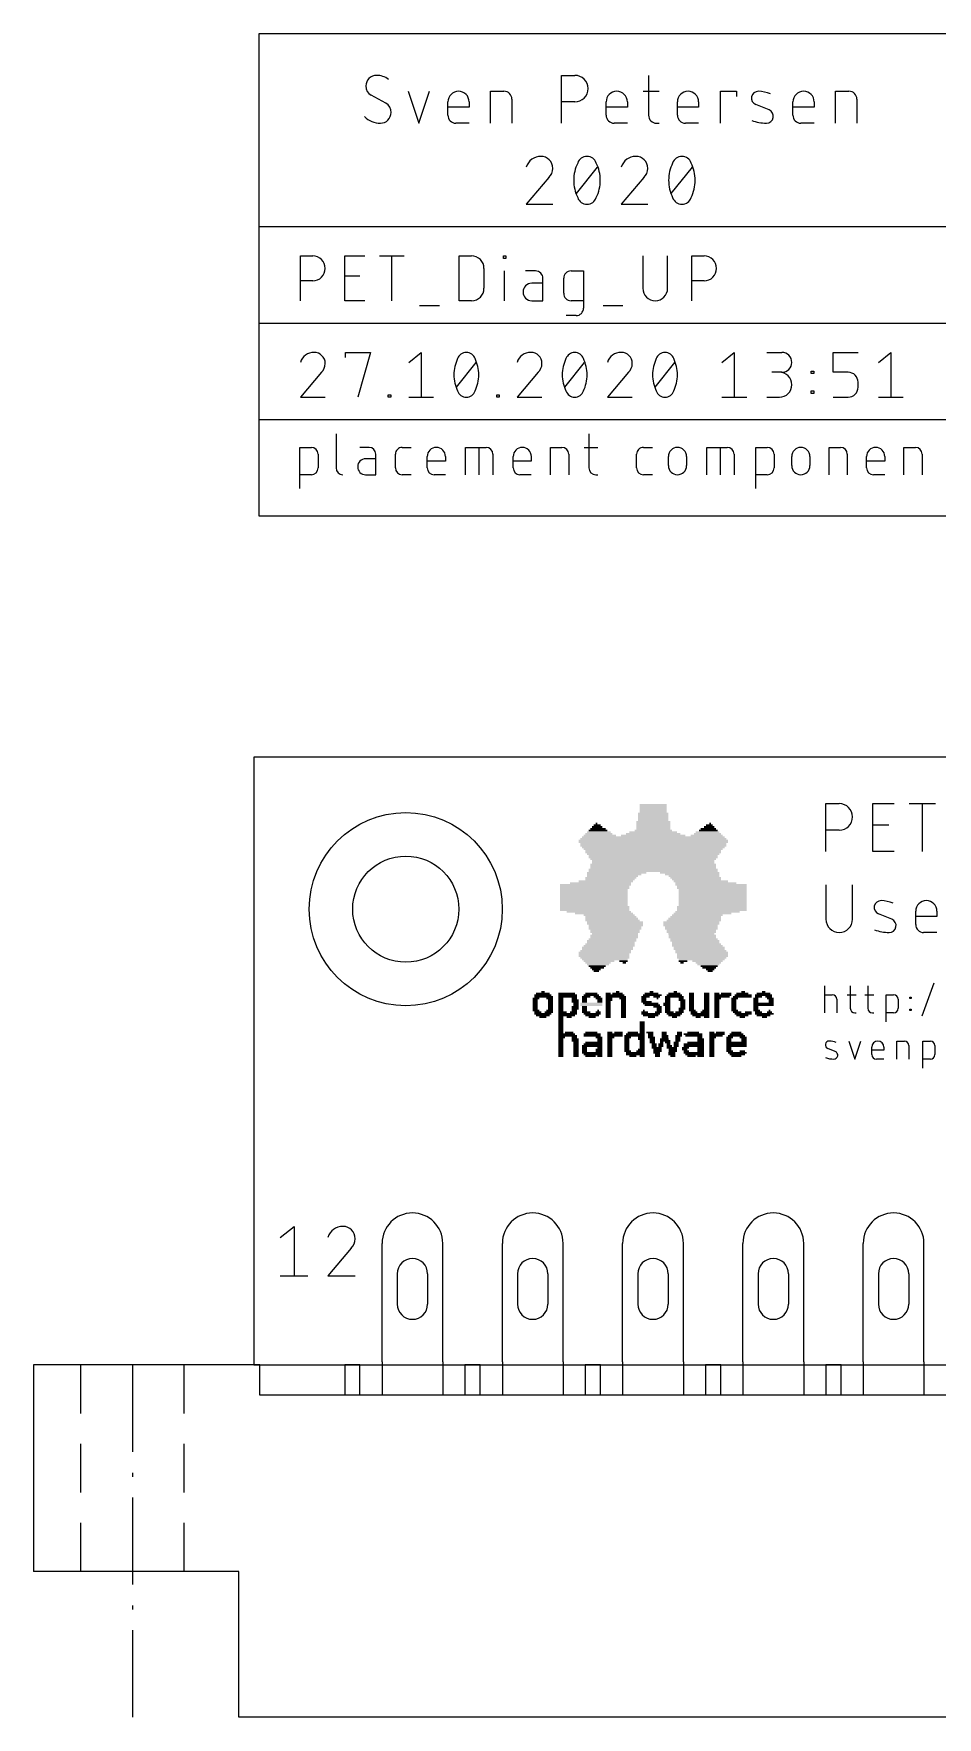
# Model space of a CAD drawing. Extents: x -7.2 to 61.2, y -11.6 to 43.8.
# Drawn here: x -7.2 to 22.5, y -11.6 to 43.8 of the extents above; entities that cross this region are included whole.
import ezdxf

# ---------------------------------------------------------------- set-up
doc = ezdxf.new("R2010")
doc.units = 0
for name, color, linetype in [('20', 30, 'CONTINUOUS'), ('21', 253, 'CONTINUOUS'), ('48', 213, 'CONTINUOUS'), ('51', 253, 'CONTINUOUS')]:
    doc.layers.add(name, color=color, linetype=linetype)

# ---------------------------------------------------------------- blocks, each defined once
blk = doc.blocks.new('RECT')
blk.add_solid([(-0.5, -0.5), (0.5, -0.5), (-0.5, 0.5), (0.5, 0.5)])

msp = doc.modelspace()

# ---------------------------------------------------------------- linework, layer by layer
at = {"layer": '20'}
for p, q in [((0, 20), (0, 0)), ((54, 20), (0, 20)), ((0, 0), (54, 0))]:
    msp.add_line(p, q, dxfattribs=at)
at = {"layer": '21'}
for p, q in [((2.7073, 30.6451), (2.7073, 29.5233)), ((11.0281, 30.6451), (11.0281, 29.5233)), ((1.5177, 28.8502), (1.5177, 30.1964)), ((1.5177, 30.1964), (1.8916, 30.1964)), ((2.116, 29.972), (2.116, 29.5233)), ((3.7908, 30.1964), (3.4916, 30.1964)), ((4.0152, 29.2989), (4.0152, 29.972)), ((4.6594, 29.5233), (4.6594, 29.972)), ((4.8837, 30.1964), (5.1829, 30.1964)), ((6.9718, 29.2989), (6.9718, 30.1964)), ((6.9718, 30.1964), (7.6449, 30.1964)), ((7.4205, 29.2989), (7.4205, 30.1964)), ((7.8692, 29.972), (7.8692, 29.2989)), ((9.7678, 29.2989), (9.7678, 30.1964)), ((9.7678, 30.1964), (10.1417, 30.1964)), ((10.3661, 29.972), (10.3661, 29.2989)), ((10.8785, 30.1964), (11.3273, 30.1964)), ((12.5987, 29.5233), (12.5987, 29.972)), ((12.8231, 30.1964), (13.1222, 30.1964)), ((14.9111, 29.2989), (14.9111, 30.1964)), ((14.9111, 30.1964), (15.5842, 30.1964)), ((15.3598, 29.2989), (15.3598, 30.1964)), ((15.8086, 29.972), (15.8086, 29.2989)), ((16.5294, 28.8502), (16.5294, 30.1964)), ((16.5294, 30.1964), (16.9033, 30.1964)), ((17.1277, 29.972), (17.1277, 29.5233)), ((18.9391, 29.2989), (18.9391, 30.1964)), ((18.9391, 30.1964), (19.313, 30.1964)), ((19.5374, 29.972), (19.5374, 29.2989)), ((21.403, 29.2989), (21.403, 30.1964)), ((21.403, 30.1964), (21.777, 30.1964)), ((22.0014, 29.972), (22.0014, 29.2989)), ((4.0152, 29.8224), (3.6786, 29.8224)), ((5.7069, 29.5233), (5.7069, 29.8972)), ((6.3052, 29.7476), (5.7069, 29.7476)), ((6.3052, 29.8972), (6.3052, 29.7476)), ((8.5358, 29.5233), (8.5358, 29.8972)), ((9.1341, 29.7476), (8.5358, 29.7476)), ((9.1341, 29.8972), (9.1341, 29.7476)), ((13.6462, 29.5981), (13.6462, 29.8972)), ((14.2445, 29.8972), (14.2445, 29.5981)), ((17.7071, 29.5981), (17.7071, 29.8972)), ((18.3054, 29.8972), (18.3054, 29.5981)), ((20.1711, 29.5233), (20.1711, 29.8972)), ((20.7694, 29.7476), (20.1711, 29.7476)), ((20.7694, 29.8972), (20.7694, 29.7476)), ((1.8916, 29.2989), (1.5177, 29.2989)), ((3.6786, 29.2989), (4.0152, 29.2989)), ((5.1829, 29.2989), (4.8837, 29.2989)), ((6.3052, 29.2989), (5.9312, 29.2989)), ((9.1341, 29.2989), (8.7602, 29.2989)), ((11.2525, 29.2989), (11.3273, 29.2989)), ((13.1222, 29.2989), (12.8231, 29.2989)), ((16.9033, 29.2989), (16.5294, 29.2989)), ((20.7694, 29.2989), (20.3954, 29.2989)), ((18.8341, 16.8973), (18.8341, 18.4721)), ((18.8341, 18.4721), (19.2715, 18.4721)), ((20.3754, 16.8973), (20.3754, 18.4721)), ((20.3754, 18.4721), (21.0753, 18.4721)), ((21.5702, 18.4721), (22.4451, 18.4721)), ((22.0077, 16.8973), (22.0077, 18.4721)), ((20.3754, 17.7722), (20.9004, 17.7722)), ((19.2715, 17.5973), (18.8341, 17.5973)), ((21.0753, 16.8973), (20.3754, 16.8973)), ((18.8341, 15.8052), (18.8341, 14.6678)), ((19.709, 14.6678), (19.709, 15.8052)), ((21.0013, 14.6678), (20.5638, 14.8428)), ((21.7873, 14.4928), (21.7873, 14.9303)), ((22.4872, 14.7553), (21.7873, 14.7553)), ((22.4872, 14.9303), (22.4872, 14.7553)), ((22.4872, 14.2304), (22.0498, 14.2304)), ((18.796, 11.5888), (18.796, 12.4778)), ((19.6357, 12.4778), (19.6357, 11.7369)), ((20.2148, 12.4778), (20.2148, 11.7369)), ((21.9964, 11.49), (22.3915, 12.5765)), ((18.796, 12.1814), (19.0429, 12.1814)), ((19.1911, 12.0333), (19.1911, 11.5888)), ((19.537, 12.1814), (19.8333, 12.1814)), ((20.1161, 12.1814), (20.4124, 12.1814)), ((20.8137, 11.2924), (20.8137, 12.1814)), ((20.8137, 12.1814), (21.0606, 12.1814)), ((21.2088, 12.0333), (21.2088, 11.7369)), ((21.5901, 12.0579), (21.5901, 12.1073)), ((21.5901, 12.1073), (21.6395, 12.1073)), ((21.6395, 12.0579), (21.5901, 12.0579)), ((21.5901, 11.6628), (21.5901, 11.7122)), ((21.5901, 11.7122), (21.6395, 11.7122)), ((21.6395, 11.6628), (21.5901, 11.6628)), ((21.6395, 12.1073), (21.6395, 12.0579)), ((21.6395, 11.7122), (21.6395, 11.6628)), ((19.7839, 11.5888), (19.8333, 11.5888)), ((20.363, 11.5888), (20.4124, 11.5888)), ((21.0606, 11.5888), (20.8137, 11.5888)), ((19.5827, 10.6574), (19.7802, 10.0648)), ((19.7802, 10.0648), (19.9778, 10.6574)), ((21.1676, 10.0648), (21.1676, 10.6574)), ((21.1676, 10.6574), (21.4146, 10.6574)), ((22.0271, 9.7684), (22.0271, 10.6574)), ((22.0271, 10.6574), (22.2741, 10.6574)), ((19.1417, 10.3117), (18.8948, 10.4105)), ((20.3447, 10.2129), (20.3447, 10.4599)), ((20.7398, 10.3611), (20.3447, 10.3611)), ((20.7398, 10.0648), (20.4929, 10.0648)), ((20.7398, 10.4599), (20.7398, 10.3611)), ((21.5628, 10.5092), (21.5628, 10.0648)), ((22.2741, 10.0648), (22.0271, 10.0648)), ((22.4222, 10.5092), (22.4222, 10.2129)), ((0.87, 4.1981), (1.3215, 4.5593)), ((1.3215, 4.5593), (1.3215, 2.9337)), ((3.2007, 3.8368), (2.4331, 2.9337)), ((0.87, 2.9337), (1.7731, 2.9337)), ((2.4331, 2.9337), (3.3362, 2.9337)), ((-7.25, 0), (-7.25, -6.8)), ((-5.7, 0), (-7.25, 0)), ((-4, 0), (-5.7, 0)), ((-5.7, -1.6), (-5.7, 0)), ((-2.3, 0), (-4, 0)), ((-4, 0), (-4, -2.8667)), ((0.2, 0), (-2.3, 0)), ((-2.3, -1.6), (-2.3, 0)), ((0.2, -1), (0.2, 0)), ((3.49, 0), (2.99, 0)), ((2.99, 0), (2.99, -1)), ((3.49, -1), (3.49, 0)), ((4.22, 0.1), (4.22, -1)), ((6.22, 0.1), (6.22, -1)), ((7.45, 0), (6.95, 0)), ((6.95, 0), (6.95, -1)), ((7.45, -1), (7.45, 0)), ((8.18, 0.1), (8.18, -1)), ((10.18, 0.1), (10.18, -1)), ((11.41, 0), (10.91, 0)), ((10.91, 0), (10.91, -1)), ((11.41, -1), (11.41, 0)), ((12.14, 0.1), (12.14, -1)), ((14.14, 0.1), (14.14, -1)), ((15.37, 0), (14.87, 0)), ((14.87, 0), (14.87, -1)), ((15.37, -1), (15.37, 0)), ((16.1, 0.1), (16.1, -1)), ((18.1, 0.1), (18.1, -1)), ((19.33, 0), (18.83, 0)), ((18.83, 0), (18.83, -1)), ((19.33, -1), (19.33, 0)), ((20.06, 0.1), (20.06, -1)), ((22.06, 0.1), (22.06, -1)), ((53.8, -1), (0.2, -1)), ((-5.7, -4.2), (-5.7, -2.6)), ((-2.3, -4.2), (-2.3, -2.6)), ((-4, -3.548), (-4, -3.6853)), ((-4, -4.3667), (-4, -7.2333)), ((-5.7, -6.8), (-5.7, -5.2)), ((-2.3, -6.8), (-2.3, -5.2)), ((-5.7, -6.8), (-7.25, -6.8)), ((-2.3, -6.8), (-5.7, -6.8)), ((-0.5, -6.8), (-2.3, -6.8)), ((-0.5, -11.6), (-0.5, -6.8)), ((-4, -7.9147), (-4, -8.052)), ((-4, -8.7333), (-4, -11.6)), ((54.5, -11.6), (-0.5, -11.6))]:
    msp.add_line(p, q, dxfattribs=at)
for radius in [3.1789, 1.7463]:
    msp.add_circle((5, 15), radius, dxfattribs=at)
for centre, radius, start, end in [((1.8916, 29.972), 0.2244, 0, 90), ((3.7908, 29.972), 0.2244, 0, 90), ((4.8837, 29.972), 0.2244, 89.9992, 180), ((6.006, 29.8972), 0.2992, 0, 180), ((7.6449, 29.972), 0.2244, 0, 90), ((8.835, 29.8972), 0.2992, 0, 180), ((10.1417, 29.972), 0.2244, 0, 90), ((12.8231, 29.972), 0.2244, 89.9992, 180), ((13.9454, 29.8972), 0.2992, 0, 180), ((15.5842, 29.972), 0.2244, 0, 90), ((16.9033, 29.972), 0.2244, 0, 90), ((18.0063, 29.8972), 0.2992, 0, 180), ((19.313, 29.972), 0.2244, 0, 90), ((20.4702, 29.8972), 0.2992, 0, 180), ((21.777, 29.972), 0.2244, 0, 90), ((1.8916, 29.5233), 0.2244, 270.0008, 0), ((2.9316, 29.5233), 0.2244, 180, 270), ((3.6786, 29.5607), 0.2618, 90, 270), ((4.8837, 29.5233), 0.2244, 180, 270), ((5.9312, 29.5233), 0.2244, 180, 270), ((8.7602, 29.5233), 0.2244, 180, 270), ((11.2525, 29.5233), 0.2244, 180, 270), ((12.8231, 29.5233), 0.2244, 180, 270), ((13.9454, 29.5981), 0.2992, 180, 0), ((16.9033, 29.5233), 0.2244, 270.0008, 0), ((18.0063, 29.5981), 0.2992, 180, 0), ((20.3954, 29.5233), 0.2244, 180, 270), ((19.2715, 18.0347), 0.4374, 270, 90), ((20.6481, 15.0534), 0.2268, 89.1807, 248.199), ((20.6371, 14.2867), 0.9936, 65.7612, 89.1807), ((22.1373, 14.9303), 0.35, 0, 180), ((19.2715, 14.6678), 0.4374, 180, 0), ((20.917, 14.4572), 0.2268, 269.1807, 68.199), ((22.0498, 14.4928), 0.2625, 180, 270), ((20.935, 15.7141), 1.4839, 250.2099, 269.1807), ((19.0429, 12.0333), 0.1482, 0, 90), ((19.7839, 11.7369), 0.1482, 180, 270), ((20.363, 11.7369), 0.1482, 180, 270), ((21.0606, 12.0333), 0.1482, 0, 90), ((21.0606, 11.7369), 0.1482, 270.0012, 0), ((18.9423, 10.5294), 0.1281, 89.1807, 248.1989), ((18.9361, 10.0966), 0.5609, 65.7609, 89.1806), ((20.5422, 10.4599), 0.1976, 0, 180), ((21.4146, 10.5092), 0.1482, 0, 90), ((22.2741, 10.5092), 0.1482, 0, 90), ((19.1043, 10.9024), 0.8377, 250.2101, 269.1806), ((19.0942, 10.1928), 0.1281, 269.1807, 68.1989), ((20.4929, 10.2129), 0.1482, 180, 270), ((22.2741, 10.2129), 0.1482, 270.0012, 0), ((2.9298, 4.0372), 0.5221, 90.0001, 162.0549), ((2.9298, 4.1529), 0.4064, 0, 90), ((2.8997, 4.1529), 0.4365, 313.6036, 359.9997)]:
    msp.add_arc(centre, radius, start, end, dxfattribs=at)
at = {"layer": '48'}
for p, q in [((23.0188, 43.815), (0.1588, 43.815)), ((0.1588, 43.815), (0.1588, 37.465)), ((10.1287, 40.8686), (10.1287, 42.4434)), ((10.1287, 42.4434), (10.5661, 42.4434)), ((12.9924, 42.4434), (12.9924, 41.1311)), ((4.3423, 41.5248), (3.8611, 41.7872)), ((5.0846, 41.9185), (5.4345, 40.8686)), ((5.4345, 40.8686), (5.7845, 41.9185)), ((6.3872, 41.1311), (6.3872, 41.5685)), ((7.0871, 41.5685), (7.0871, 41.3935)), ((7.794, 40.8686), (7.794, 41.9185)), ((7.794, 41.9185), (8.2314, 41.9185)), ((8.4939, 41.656), (8.4939, 40.8686)), ((10.5661, 41.5685), (10.1287, 41.5685)), ((11.5976, 41.1311), (11.5976, 41.5685)), ((12.2975, 41.5685), (12.2975, 41.3935)), ((12.8174, 41.9185), (13.3423, 41.9185)), ((13.9423, 41.1311), (13.9423, 41.5685)), ((14.6422, 41.5685), (14.6422, 41.3935)), ((15.3593, 40.8686), (15.3593, 41.9185)), ((15.3593, 41.9185), (15.8842, 41.9185)), ((15.8842, 41.9185), (15.8842, 41.7435)), ((17.7459, 41.1311), (17.7459, 41.5685)), ((18.4458, 41.5685), (18.4458, 41.3935)), ((19.1527, 40.8686), (19.1527, 41.9185)), ((19.1527, 41.9185), (19.5901, 41.9185)), ((19.8526, 41.656), (19.8526, 40.8686)), ((7.0871, 41.3935), (6.3872, 41.3935)), ((12.2975, 41.3935), (11.5976, 41.3935)), ((14.6422, 41.3935), (13.9423, 41.3935)), ((16.9599, 41.306), (16.5224, 41.481)), ((18.4458, 41.3935), (17.7459, 41.3935)), ((7.0871, 40.8686), (6.6497, 40.8686)), ((12.2975, 40.8686), (11.8601, 40.8686)), ((13.2548, 40.8686), (13.3423, 40.8686)), ((14.6422, 40.8686), (14.2048, 40.8686)), ((18.4458, 40.8686), (18.0083, 40.8686)), ((10.616, 38.5516), (11.3159, 39.4264)), ((13.7422, 38.5516), (14.4421, 39.4264)), ((9.709, 39.0765), (8.9654, 38.2016)), ((12.8353, 39.0765), (12.0916, 38.2016)), ((8.9654, 38.2016), (9.8403, 38.2016)), ((12.0916, 38.2016), (12.9665, 38.2016)), ((0.1588, 37.465), (0.1588, 34.29)), ((0.1588, 37.465), (23.0188, 37.465)), ((1.5304, 35.0266), (1.5304, 36.4998)), ((1.5304, 36.4998), (1.9396, 36.4998)), ((2.9945, 35.0266), (2.9945, 36.4998)), ((2.9945, 36.4998), (3.6492, 36.4998)), ((4.1306, 36.4998), (4.949, 36.4998)), ((4.5398, 35.0266), (4.5398, 36.4998)), ((6.7568, 35.0266), (6.7568, 36.4998)), ((6.7568, 36.4998), (7.1661, 36.4998)), ((7.5753, 36.0906), (7.5753, 35.4358)), ((8.2153, 36.418), (8.2153, 36.4998)), ((8.2153, 36.4998), (8.2971, 36.4998)), ((8.2971, 36.418), (8.2153, 36.418)), ((8.2971, 36.4998), (8.2971, 36.418)), ((12.8023, 36.4998), (12.8023, 35.4358)), ((13.6207, 35.4358), (13.6207, 36.4998)), ((14.414, 35.0266), (14.414, 36.4998)), ((14.414, 36.4998), (14.8233, 36.4998)), ((1.9396, 35.6814), (1.5304, 35.6814)), ((2.9945, 35.845), (3.4855, 35.845)), ((8.2562, 35.0266), (8.2562, 36.0087)), ((9.2705, 36.0087), (8.9431, 36.0087)), ((9.516, 35.5995), (9.1477, 35.5995)), ((9.516, 35.0266), (9.516, 35.7632)), ((10.1992, 35.2721), (10.1992, 35.7632)), ((10.4447, 36.0087), (10.854, 36.0087)), ((10.854, 36.0087), (10.854, 34.7811)), ((14.8233, 35.6814), (14.414, 35.6814)), ((3.6492, 35.0266), (2.9945, 35.0266)), ((7.1661, 35.0266), (6.7568, 35.0266)), ((9.1477, 35.0266), (9.516, 35.0266)), ((10.854, 35.0266), (10.4447, 35.0266)), ((5.4512, 34.8629), (6.106, 34.8629)), ((10.6084, 34.5355), (10.281, 34.5355)), ((11.4966, 34.8629), (12.1514, 34.8629)), ((0.1588, 34.29), (0.1588, 31.115)), ((0.1588, 34.29), (36.9888, 34.29)), ((3.0169, 33.1611), (3.0169, 33.3248)), ((3.0169, 33.3248), (3.8354, 33.3248)), ((3.8354, 33.3248), (3.4261, 31.8516)), ((5.0981, 32.9974), (5.5073, 33.3248)), ((5.5073, 33.3248), (5.5073, 31.8516)), ((15.405, 32.9974), (15.8143, 33.3248)), ((15.8143, 33.3248), (15.8143, 31.8516)), ((16.8916, 33.3248), (17.3827, 33.3248)), ((19.0719, 32.67), (19.0719, 33.3248)), ((19.0719, 33.3248), (19.8904, 33.3248)), ((20.5585, 32.9974), (20.9677, 33.3248)), ((20.9677, 33.3248), (20.9677, 31.8516)), ((6.6665, 32.179), (7.3213, 32.9974)), ((10.2343, 32.179), (10.8891, 32.9974)), ((13.2075, 32.179), (13.8622, 32.9974)), ((18.3501, 32.6291), (18.3501, 32.711)), ((18.3501, 32.711), (18.4319, 32.711)), ((18.4319, 32.711), (18.4319, 32.6291)), ((2.226, 32.67), (1.5304, 31.8516)), ((9.3616, 32.67), (8.6659, 31.8516)), ((12.3347, 32.67), (11.6391, 31.8516)), ((17.3827, 32.67), (17.0553, 32.67)), ((18.4319, 32.6291), (18.3501, 32.6291)), ((19.563, 32.67), (19.0719, 32.67)), ((19.8904, 32.179), (19.8904, 32.3427)), ((1.5304, 31.8516), (2.3488, 31.8516)), ((4.4258, 31.8516), (4.4258, 31.9334)), ((4.4258, 31.9334), (4.5077, 31.9334)), ((4.5077, 31.8516), (4.4258, 31.8516)), ((4.5077, 31.9334), (4.5077, 31.8516)), ((5.0981, 31.8516), (5.9166, 31.8516)), ((7.9936, 31.8516), (7.9936, 31.9334)), ((7.9936, 31.9334), (8.0754, 31.9334)), ((8.0754, 31.8516), (7.9936, 31.8516)), ((8.0754, 31.9334), (8.0754, 31.8516)), ((8.6659, 31.8516), (9.4843, 31.8516)), ((11.6391, 31.8516), (12.4575, 31.8516)), ((15.405, 31.8516), (16.2235, 31.8516)), ((16.8916, 31.8516), (17.3008, 31.8516)), ((18.3501, 31.9744), (18.3501, 32.0562)), ((18.3501, 32.0562), (18.4319, 32.0562)), ((18.4319, 31.9744), (18.3501, 31.9744)), ((18.4319, 32.0562), (18.4319, 31.9744)), ((19.0719, 31.8516), (19.563, 31.8516)), ((20.5585, 31.8516), (21.3769, 31.8516)), ((0.1588, 31.115), (0.1588, 27.94)), ((0.1588, 31.115), (36.9888, 31.115)), ((0.1588, 27.94), (54.7688, 27.94))]:
    msp.add_line(p, q, dxfattribs=at)
for centre, radius, start, end in [((4.0361, 42.0934), 0.35, 90, 180), ((4.0361, 41.7872), 0.6562, 53.1299, 89.9999), ((10.5661, 42.006), 0.4374, 270, 90), ((4.0416, 42.0934), 0.3554, 180, 239.4897), ((6.7371, 41.5685), 0.35, 0, 180), ((8.2314, 41.656), 0.2625, 0, 90), ((11.9476, 41.5685), 0.35, 0, 180), ((14.2922, 41.5685), 0.35, 0, 180), ((16.6067, 41.6916), 0.2268, 89.1807, 248.199), ((16.5957, 40.925), 0.9936, 65.7612, 89.1807), ((18.0958, 41.5685), 0.35, 0, 180), ((19.5901, 41.656), 0.2625, 0, 90), ((4.1673, 41.6079), 0.7393, 224.7606, 269.9996), ((4.1673, 41.2186), 0.35, 269.9995, 0), ((4.1619, 41.2186), 0.3554, 0.0002, 59.4895), ((6.6497, 41.1311), 0.2625, 180, 270), ((11.8601, 41.1311), 0.2625, 180, 270), ((13.2548, 41.1311), 0.2625, 180, 270), ((14.2048, 41.1311), 0.2625, 180, 270), ((16.8756, 41.0954), 0.2268, 269.1807, 68.199), ((18.0083, 41.1311), 0.2625, 180, 270), ((16.8936, 42.3523), 1.4839, 250.2099, 269.1807), ((9.4466, 39.2706), 0.5058, 90, 162.055), ((9.4466, 39.3827), 0.3937, 0, 90), ((9.4174, 39.3827), 0.4229, 313.6028, 359.9999), ((11.8263, 38.989), 1.2978, 154.0111, 180), ((10.9659, 39.4527), 0.3237, 90, 161.0758), ((10.9659, 39.4527), 0.3237, 18.9235, 90.0002), ((10.1057, 38.989), 1.2977, 0, 25.9895), ((12.5728, 39.2706), 0.5058, 90, 162.055), ((12.5728, 39.3827), 0.3937, 0, 90), ((12.5436, 39.3827), 0.4229, 313.6028, 359.9999), ((14.9525, 38.989), 1.2978, 154.0111, 180), ((14.0922, 39.4527), 0.3237, 90, 161.0758), ((14.0922, 39.4527), 0.3237, 18.9235, 90.0002), ((13.2319, 38.989), 1.2977, 0, 25.9895), ((11.8263, 38.989), 1.2978, 180.0001, 205.9888), ((10.1056, 38.989), 1.2978, 334.0107, 359.9999), ((14.9525, 38.989), 1.2978, 180.0001, 205.9888), ((13.2319, 38.989), 1.2978, 334.0107, 359.9999), ((10.9659, 38.5253), 0.3237, 198.9248, 270.0001), ((10.9659, 38.5253), 0.3237, 270, 341.0761), ((14.0922, 38.5253), 0.3237, 198.9248, 270.0001), ((14.0922, 38.5253), 0.3237, 270, 341.0761), ((1.9396, 36.0906), 0.4092, 270, 90), ((7.1661, 36.0906), 0.4092, 359.9996, 90), ((14.8233, 36.0906), 0.4092, 270, 90), ((9.1477, 35.3131), 0.2865, 90, 270), ((9.2705, 35.7632), 0.2455, 0, 90), ((10.4447, 35.7632), 0.2455, 90, 180), ((7.1661, 35.4358), 0.4092, 270.0004, 360), ((10.4447, 35.2721), 0.2455, 180, 270), ((13.2115, 35.4358), 0.4092, 180, 0), ((10.6084, 34.7811), 0.2455, 270.0015, 0), ((1.9805, 32.8516), 0.4732, 90, 162.0549), ((1.9805, 32.9565), 0.3683, 0, 90), ((6.9939, 33.022), 0.3028, 90, 161.0756), ((6.9939, 33.022), 0.3028, 18.9237, 90.0001), ((9.116, 32.8516), 0.4732, 90, 162.0549), ((9.116, 32.9565), 0.3683, 0, 90), ((10.5617, 33.022), 0.3028, 90, 161.0756), ((10.5617, 33.022), 0.3028, 18.9237, 90.0001), ((12.0892, 32.8516), 0.4732, 90, 162.0549), ((12.0892, 32.9565), 0.3683, 0, 90), ((13.5348, 33.022), 0.3028, 90, 161.0756), ((13.5348, 33.022), 0.3028, 18.9237, 90.0001), ((17.3827, 32.9974), 0.3274, 270, 90), ((1.9532, 32.9565), 0.3956, 313.6022, 0), ((7.7987, 32.5882), 1.214, 154.0109, 180), ((6.1891, 32.5882), 1.214, 360, 25.9897), ((9.0888, 32.9565), 0.3956, 313.6022, 0), ((11.3665, 32.5882), 1.214, 154.0109, 180), ((9.7569, 32.5882), 1.214, 360, 25.9897), ((12.0619, 32.9565), 0.3956, 313.6022, 0), ((14.3397, 32.5882), 1.214, 154.0109, 180), ((12.7301, 32.5882), 1.214, 360, 25.9897), ((7.7987, 32.5882), 1.214, 180, 205.9889), ((6.1891, 32.5882), 1.214, 334.0105, 359.9999), ((11.3665, 32.5882), 1.214, 180, 205.9889), ((9.7569, 32.5882), 1.214, 334.0105, 359.9999), ((14.3397, 32.5882), 1.214, 180, 205.9889), ((12.73, 32.5882), 1.214, 334.0105, 359.9999), ((17.3008, 32.2608), 0.4092, 270, 90), ((19.563, 32.3427), 0.3274, 0, 90), ((19.563, 32.179), 0.3274, 270, 359.9995), ((6.9939, 32.1544), 0.3028, 198.9251, 270.0001), ((6.9939, 32.1544), 0.3028, 270, 341.0759), ((10.5617, 32.1544), 0.3028, 198.9251, 270.0001), ((10.5617, 32.1544), 0.3028, 270, 341.0759), ((13.5348, 32.1544), 0.3028, 198.9251, 270.0001), ((13.5348, 32.1544), 0.3028, 270, 341.0759)]:
    msp.add_arc(centre, radius, start, end, dxfattribs=at)
at = {"layer": '51'}
for p, q in [((4.22, 0.1), (4.22, 4)), ((6.22, 0.1), (6.22, 4)), ((8.18, 0.1), (8.18, 4)), ((10.18, 0.1), (10.18, 4)), ((12.14, 0.1), (12.14, 4)), ((14.14, 0.1), (14.14, 4)), ((16.1, 0.1), (16.1, 4)), ((18.1, 0.1), (18.1, 4)), ((20.06, 0.1), (20.06, 4)), ((22.06, 0.1), (22.06, 4)), ((4.72, 3), (4.72, 2)), ((5.72, 3), (5.72, 2)), ((8.68, 3), (8.68, 2)), ((9.68, 3), (9.68, 2)), ((12.64, 3), (12.64, 2)), ((13.64, 3), (13.64, 2)), ((16.6, 3), (16.6, 2)), ((17.6, 3), (17.6, 2)), ((20.56, 3), (20.56, 2)), ((21.56, 3), (21.56, 2))]:
    msp.add_line(p, q, dxfattribs=at)
for centre, radius, start, end in [((5.22, 4), 1, 0, 180), ((9.18, 4), 1, 0, 180), ((13.14, 4), 1, 0, 180), ((17.1, 4), 1, 0, 180), ((21.06, 4), 1, 0, 180), ((5.22, 3), 0.5, 0, 180), ((9.18, 3), 0.5, 0, 180), ((13.14, 3), 0.5, 0, 180), ((17.1, 3), 0.5, 0, 180), ((21.06, 3), 0.5, 0, 180), ((5.22, 2), 0.5, 180, 0), ((9.18, 2), 0.5, 180, 0), ((13.14, 2), 0.5, 180, 0), ((17.1, 2), 0.5, 180, 0), ((21.06, 2), 0.5, 180, 0)]:
    msp.add_arc(centre, radius, start, end, dxfattribs=at)

# ---------------------------------------------------------------- block references
at = {"layer": '21', "yscale": 0.0559}
for p, xscale in [((13.147, 18.4302), 0.8941), ((13.147, 18.3744), 0.8941), ((13.147, 18.3185), 0.8941), ((13.147, 18.2626), 0.8941), ((11.303, 17.7597), 0.2235), ((11.2751, 17.8156), 0.0559), ((13.147, 17.8714), 1.1176), ((13.147, 17.8156), 1.1176), ((13.147, 17.7597), 1.1176), ((13.147, 18.1508), 1.0058), ((13.147, 18.095), 1.0058), ((13.147, 18.0391), 1.0058), ((13.147, 17.9832), 1.0058), ((13.147, 17.9273), 1.0058), ((13.147, 18.2067), 0.8941), ((14.9911, 17.7597), 0.2235), ((15.019, 17.8156), 0.0559), ((13.147, 17.2568), 4.9174), ((13.147, 17.2009), 4.9174), ((13.147, 17.3126), 4.8057), ((13.147, 17.3685), 4.6939), ((11.3868, 17.4244), 1.0617), ((11.3589, 17.4803), 0.8941), ((11.3589, 17.5362), 0.7823), ((11.3309, 17.592), 0.6147), ((11.3309, 17.6479), 0.5029), ((11.303, 17.7038), 0.3353), ((13.147, 17.4244), 2.1234), ((13.147, 17.4803), 1.7882), ((13.147, 17.5362), 1.5646), ((13.147, 17.592), 1.2294), ((13.147, 17.7038), 1.1176), ((13.147, 17.6479), 1.1176), ((14.9073, 17.4244), 1.0617), ((14.9352, 17.4803), 0.8941), ((14.9352, 17.5362), 0.7823), ((14.9631, 17.592), 0.6147), ((14.9631, 17.6479), 0.5029), ((14.9911, 17.7038), 0.3353), ((13.147, 17.145), 4.8057), ((13.147, 17.0891), 4.8057), ((13.147, 17.0332), 4.6939), ((13.147, 16.9774), 4.5822), ((13.147, 16.9215), 4.4704), ((13.147, 16.8656), 4.4704), ((13.147, 16.8097), 4.3586), ((13.147, 16.7538), 4.2469), ((13.147, 16.698), 4.2469), ((13.147, 16.6421), 4.1351), ((11.9456, 16.195), 1.9558), ((11.8618, 16.1392), 1.7882), ((11.8059, 16.0833), 1.6764), ((13.147, 16.3068), 4.2469), ((13.147, 16.2509), 4.2469), ((13.147, 16.4744), 4.1351), ((13.147, 16.4186), 4.1351), ((13.147, 16.3627), 4.1351), ((13.147, 16.5862), 4.0234), ((13.147, 16.5303), 4.0234), ((14.3485, 16.195), 1.9558), ((14.4323, 16.1392), 1.7882), ((14.4882, 16.0833), 1.6764), ((11.2471, 15.8039), 2.347), ((11.1912, 15.6362), 2.2352), ((11.1912, 15.5804), 2.2352), ((11.1912, 15.5245), 2.2352), ((11.2192, 15.748), 2.2911), ((11.2192, 15.6921), 2.2911), ((11.4148, 15.8598), 2.0117), ((11.5824, 15.9156), 1.7882), ((11.75, 16.0274), 1.6764), ((11.7221, 15.9715), 1.6205), ((14.544, 16.0274), 1.6764), ((14.572, 15.9715), 1.6205), ((14.7117, 15.9156), 1.7882), ((14.8793, 15.8598), 2.0117), ((15.047, 15.8039), 2.347), ((15.0749, 15.748), 2.2911), ((15.0749, 15.6921), 2.2911), ((15.1028, 15.6362), 2.2352), ((15.1028, 15.5804), 2.2352), ((15.1028, 15.5245), 2.2352), ((11.1912, 15.4686), 2.2352), ((11.1912, 15.4127), 2.2352), ((11.1912, 15.3568), 2.2352), ((11.1912, 15.301), 2.2352), ((11.1912, 15.2451), 2.2352), ((11.1912, 15.1892), 2.2352), ((11.1912, 15.1333), 2.2352), ((11.2192, 15.0774), 2.2911), ((11.2192, 15.0216), 2.2911), ((11.2192, 14.9657), 2.2911), ((15.0749, 15.0774), 2.2911), ((15.0749, 15.0216), 2.2911), ((15.0749, 14.9657), 2.2911), ((15.1028, 15.4686), 2.2352), ((15.1028, 15.4127), 2.2352), ((15.1028, 15.3568), 2.2352), ((15.1028, 15.301), 2.2352), ((15.1028, 15.2451), 2.2352), ((15.1028, 15.1892), 2.2352), ((15.1028, 15.1333), 2.2352), ((11.3589, 14.9098), 2.1234), ((11.5265, 14.8539), 1.8999), ((11.6942, 14.798), 1.6764), ((11.75, 14.7422), 1.6764), ((11.8059, 14.6304), 1.7882), ((11.778, 14.6863), 1.7323), ((11.8897, 14.5745), 1.844), ((11.8897, 14.5186), 1.844), ((11.9177, 14.4628), 1.7882), ((11.8897, 14.4069), 1.7323), ((14.4043, 14.5745), 1.844), ((14.4043, 14.5186), 1.844), ((14.3764, 14.4628), 1.7882), ((14.4043, 14.4069), 1.7323), ((14.4882, 14.6304), 1.7882), ((14.5161, 14.6863), 1.7323), ((14.544, 14.7422), 1.6764), ((14.5999, 14.798), 1.6764), ((14.7676, 14.8539), 1.8999), ((14.9352, 14.9098), 2.1234), ((11.7221, 13.8481), 1.6205), ((11.75, 13.904), 1.5646), ((11.778, 13.9598), 1.6205), ((11.8897, 14.351), 1.7323), ((11.8059, 14.0157), 1.5646), ((11.8897, 14.2951), 1.6205), ((11.8897, 14.2392), 1.6205), ((11.8618, 14.1275), 1.5646), ((11.8618, 14.0716), 1.5646), ((11.8897, 14.1834), 1.5088), ((14.4043, 14.351), 1.7323), ((14.4043, 14.2951), 1.6205), ((14.4043, 14.2392), 1.6205), ((14.4043, 14.1834), 1.5088), ((14.4323, 14.1275), 1.5646), ((14.4323, 14.0716), 1.5646), ((14.5161, 13.9598), 1.6205), ((14.4882, 14.0157), 1.5646), ((14.544, 13.904), 1.5646), ((14.572, 13.8481), 1.6205), ((11.5265, 13.5128), 1.6764), ((11.5265, 13.4569), 1.6764), ((11.5545, 13.5687), 1.7323), ((11.5824, 13.6246), 1.6764), ((11.5545, 13.401), 1.6205), ((11.6383, 13.7363), 1.6764), ((11.6383, 13.6804), 1.6764), ((11.5545, 13.3452), 1.5088), ((11.6942, 13.7922), 1.6764), ((11.3589, 13.2893), 1.0058), ((12.1691, 13.2893), 0.2794), ((14.5999, 13.7922), 1.6764), ((14.6558, 13.7363), 1.6764), ((14.6558, 13.6804), 1.6764), ((14.7117, 13.6246), 1.6764), ((14.7396, 13.5687), 1.7323), ((14.7396, 13.401), 1.6205), ((14.7676, 13.5128), 1.6764), ((14.7676, 13.4569), 1.6764), ((14.7396, 13.3452), 1.5088), ((14.1249, 13.2893), 0.2794), ((14.9352, 13.2893), 1.0058), ((11.3309, 13.2334), 0.8382), ((11.3309, 13.1775), 0.7264), ((11.303, 13.1216), 0.5588), ((11.303, 13.0658), 0.447), ((11.2751, 13.0099), 0.2794), ((11.2751, 12.954), 0.1676), ((12.1971, 13.2334), 0.1118), ((14.097, 13.2334), 0.1118), ((14.9631, 13.2334), 0.8382), ((14.9631, 13.1775), 0.7264), ((14.9911, 13.1216), 0.5588), ((14.9911, 13.0658), 0.447), ((15.019, 13.0099), 0.2794), ((15.019, 12.954), 0.1676), ((9.5148, 12.1717), 0.5588), ((9.5148, 12.2276), 0.447), ((9.5148, 12.2834), 0.1118), ((10.2972, 12.2276), 0.5588), ((10.3251, 12.1717), 0.6147), ((11.1074, 12.1717), 0.5029), ((11.1074, 12.2276), 0.3912), ((11.8897, 12.1717), 0.6147), ((11.6662, 12.2276), 0.1676), ((11.9736, 12.2276), 0.3353), ((11.9736, 12.2834), 0.1118), ((13.1191, 12.1717), 0.6147), ((13.0912, 12.2276), 0.447), ((13.0912, 12.2834), 0.1118), ((13.8455, 12.1717), 0.5029), ((13.8455, 12.2276), 0.3912), ((13.8735, 12.2834), 0.1118), ((14.4043, 12.2276), 0.1676), ((14.4043, 12.1717), 0.1676), ((14.9073, 12.2276), 0.1676), ((14.9073, 12.1717), 0.1676), ((15.2425, 12.2276), 0.1676), ((15.4381, 12.1717), 0.5588), ((15.5499, 12.2276), 0.3353), ((16.1087, 12.1717), 0.5588), ((16.0807, 12.2276), 0.3912), ((16.1087, 12.2834), 0.1118), ((16.7792, 12.1717), 0.5588), ((16.7792, 12.2276), 0.447), ((16.7792, 12.2834), 0.1118), ((9.2913, 12.0599), 0.2235), ((9.2913, 11.6688), 0.2235), ((9.2634, 12.004), 0.1676), ((9.2634, 11.9482), 0.1676), ((9.2634, 11.8923), 0.1676), ((9.2634, 11.8364), 0.1676), ((9.2634, 11.7805), 0.1676), ((9.2634, 11.7246), 0.1676), ((9.5428, 12.1158), 0.6147), ((9.3472, 11.6129), 0.2235), ((9.7104, 11.6129), 0.2794), ((9.7384, 12.0599), 0.2235), ((9.7384, 11.6688), 0.2235), ((9.7663, 12.004), 0.1676), ((9.7663, 11.9482), 0.1676), ((9.7663, 11.8923), 0.1676), ((9.7663, 11.8364), 0.1676), ((9.7663, 11.7805), 0.1676), ((9.7663, 11.7246), 0.1676), ((10.3251, 12.1158), 0.6147), ((10.1016, 12.0599), 0.1676), ((10.1016, 12.004), 0.1676), ((10.1016, 11.9482), 0.1676), ((10.1016, 11.8923), 0.1676), ((10.1016, 11.8364), 0.1676), ((10.1016, 11.7805), 0.1676), ((10.1016, 11.7246), 0.1676), ((10.1016, 11.6688), 0.1676), ((10.1575, 11.6129), 0.2794), ((10.5207, 11.6129), 0.2235), ((10.5486, 12.0599), 0.1676), ((10.5766, 12.004), 0.2235), ((10.5766, 11.9482), 0.2235), ((10.5766, 11.7805), 0.2235), ((10.5766, 11.7246), 0.2235), ((10.5486, 11.6688), 0.1676), ((10.6045, 11.8923), 0.1676), ((10.6045, 11.8364), 0.1676), ((11.1074, 11.8923), 0.7264), ((11.1074, 11.8364), 0.7264), ((10.9398, 12.1158), 0.2794), ((10.8839, 12.0599), 0.1676), ((10.8839, 12.004), 0.1676), ((10.8839, 11.9482), 0.1676), ((10.8839, 11.7805), 0.1676), ((10.8839, 11.7246), 0.1676), ((10.8839, 11.6688), 0.1676), ((10.9398, 11.6129), 0.2794), ((11.303, 12.1158), 0.2235), ((11.3589, 12.0599), 0.2235), ((11.3309, 11.6129), 0.1676), ((11.3309, 11.6688), 0.0559), ((11.3868, 12.004), 0.1676), ((11.3868, 11.9482), 0.1676), ((11.9177, 12.1158), 0.6706), ((11.6942, 12.0599), 0.2235), ((11.6942, 12.004), 0.2235), ((11.6662, 11.9482), 0.1676), ((11.6662, 11.8923), 0.1676), ((11.6662, 11.8364), 0.1676), ((11.6662, 11.7805), 0.1676), ((11.6662, 11.7246), 0.1676), ((11.6662, 11.6688), 0.1676), ((11.6662, 11.6129), 0.1676), ((12.1412, 12.0599), 0.2235), ((12.1691, 12.004), 0.1676), ((12.1691, 11.9482), 0.1676), ((12.1691, 11.8923), 0.1676), ((12.1691, 11.8364), 0.1676), ((12.1691, 11.7805), 0.1676), ((12.1691, 11.7246), 0.1676), ((12.1691, 11.6688), 0.1676), ((12.1691, 11.6129), 0.1676), ((12.8676, 11.6129), 0.2235), ((12.8956, 12.1158), 0.2794), ((12.8397, 12.0599), 0.1676), ((12.8397, 12.004), 0.1676), ((12.9235, 11.9482), 0.3353), ((13.0632, 11.8923), 0.5029), ((12.8397, 11.6688), 0.0559), ((13.1191, 11.8364), 0.5029), ((13.2867, 11.7805), 0.2794), ((13.2588, 12.1158), 0.2235), ((13.3147, 11.6129), 0.2235), ((13.2867, 12.0599), 0.0559), ((13.3426, 11.7246), 0.1676), ((13.3426, 11.6688), 0.1676), ((13.5941, 11.8923), 0.2235), ((13.5941, 11.8364), 0.2235), ((13.8455, 12.1158), 0.6147), ((13.622, 12.0599), 0.1676), ((13.622, 12.004), 0.1676), ((13.622, 11.9482), 0.1676), ((13.622, 11.7805), 0.1676), ((13.622, 11.7246), 0.1676), ((13.622, 11.6688), 0.1676), ((13.6779, 11.6129), 0.2794), ((14.0132, 11.6129), 0.2794), ((14.097, 12.004), 0.2235), ((14.097, 11.7246), 0.2235), ((14.0691, 12.0599), 0.1676), ((14.0691, 11.6688), 0.1676), ((14.1249, 11.9482), 0.1676), ((14.1249, 11.8923), 0.1676), ((14.1249, 11.8364), 0.1676), ((14.1249, 11.7805), 0.1676), ((14.4043, 12.1158), 0.1676), ((14.4043, 12.0599), 0.1676), ((14.4043, 12.004), 0.1676), ((14.4043, 11.9482), 0.1676), ((14.4043, 11.8923), 0.1676), ((14.4043, 11.8364), 0.1676), ((14.4043, 11.7805), 0.1676), ((14.4043, 11.7246), 0.1676), ((14.4323, 11.6688), 0.2235), ((14.4882, 11.6129), 0.2235), ((14.8514, 11.6129), 0.2794), ((14.8793, 11.6688), 0.2235), ((14.9073, 12.1158), 0.1676), ((14.9073, 12.0599), 0.1676), ((14.9073, 12.004), 0.1676), ((14.9073, 11.9482), 0.1676), ((14.9073, 11.8923), 0.1676), ((14.9073, 11.8364), 0.1676), ((14.9073, 11.7805), 0.1676), ((14.9073, 11.7246), 0.1676), ((15.4102, 12.1158), 0.5029), ((15.2705, 12.0599), 0.2235), ((15.2425, 12.004), 0.1676), ((15.2425, 11.9482), 0.1676), ((15.2425, 11.8923), 0.1676), ((15.2425, 11.8364), 0.1676), ((15.2425, 11.7805), 0.1676), ((15.2425, 11.7246), 0.1676), ((15.2425, 11.6688), 0.1676), ((15.2425, 11.6129), 0.1676), ((15.8293, 12.0599), 0.2235), ((15.8013, 12.004), 0.1676), ((15.8013, 11.9482), 0.1676), ((15.8013, 11.8923), 0.1676), ((15.8013, 11.8364), 0.1676), ((15.8013, 11.7805), 0.1676), ((15.8013, 11.7246), 0.1676), ((15.8293, 11.6688), 0.2235), ((16.0807, 12.1158), 0.6147), ((15.9131, 11.6129), 0.2794), ((16.2763, 11.6129), 0.2235), ((16.7792, 11.8923), 0.6706), ((16.7792, 11.8364), 0.6706), ((16.5278, 12.0599), 0.1676), ((16.5278, 12.004), 0.1676), ((16.5278, 11.9482), 0.1676), ((16.5278, 11.7805), 0.1676), ((16.5278, 11.7246), 0.1676), ((16.5557, 11.6688), 0.2235), ((16.6116, 12.1158), 0.2235), ((16.6116, 11.6129), 0.2235), ((16.9469, 12.1158), 0.2235), ((17.0028, 12.0599), 0.2235), ((16.9748, 11.6129), 0.1676), ((16.9748, 11.6688), 0.0559), ((17.0307, 12.004), 0.1676), ((17.0307, 11.9482), 0.1676), ((9.5148, 11.557), 0.5588), ((9.5148, 11.5011), 0.447), ((9.5148, 11.4452), 0.2235), ((10.3251, 11.557), 0.6147), ((10.2972, 11.5011), 0.5588), ((10.1016, 11.4452), 0.1676), ((10.1016, 11.3894), 0.1676), ((10.1016, 11.3335), 0.1676), ((10.1016, 11.2776), 0.1676), ((10.1016, 11.2217), 0.1676), ((10.1016, 11.1658), 0.1676), ((10.1016, 11.11), 0.1676), ((10.381, 11.4452), 0.1676), ((11.1354, 11.557), 0.5588), ((11.1354, 11.5011), 0.447), ((11.1354, 11.4452), 0.2235), ((11.6662, 11.557), 0.1676), ((11.6662, 11.5011), 0.1676), ((11.6662, 11.4452), 0.1676), ((12.1691, 11.557), 0.1676), ((12.1691, 11.5011), 0.1676), ((12.1691, 11.4452), 0.1676), ((12.7838, 11.2776), 0.1676), ((12.7838, 11.2217), 0.1676), ((12.7838, 11.1658), 0.1676), ((12.7838, 11.11), 0.1676), ((13.0632, 11.557), 0.6147), ((13.0632, 11.5011), 0.5029), ((13.0912, 11.4452), 0.2235), ((13.8455, 11.557), 0.5029), ((13.8455, 11.5011), 0.3912), ((13.8455, 11.4452), 0.1676), ((14.6837, 11.557), 0.6147), ((14.7117, 11.5011), 0.5588), ((14.6279, 11.4452), 0.1676), ((14.9073, 11.4452), 0.1676), ((15.2425, 11.557), 0.1676), ((15.2425, 11.5011), 0.1676), ((15.2425, 11.4452), 0.1676), ((16.1087, 11.557), 0.5588), ((16.0807, 11.5011), 0.3912), ((16.0807, 11.4452), 0.1676), ((16.8072, 11.557), 0.6147), ((16.7792, 11.5011), 0.447), ((16.8072, 11.4452), 0.1676), ((10.1295, 10.7747), 0.2235), ((10.1016, 11.0541), 0.1676), ((10.1016, 10.9982), 0.1676), ((10.1016, 10.9423), 0.1676), ((10.2972, 10.8864), 0.5588), ((10.3251, 10.8306), 0.6147), ((10.1016, 10.7188), 0.1676), ((10.1016, 10.6629), 0.1676), ((10.1016, 10.607), 0.1676), ((10.1016, 10.5512), 0.1676), ((10.381, 10.9423), 0.2794), ((10.5486, 10.7747), 0.1676), ((10.5766, 10.7188), 0.2235), ((10.5766, 10.6629), 0.2235), ((10.6045, 10.607), 0.1676), ((10.6045, 10.5512), 0.1676), ((11.1633, 10.5512), 0.6147), ((11.1354, 10.8864), 0.5588), ((11.1354, 10.8306), 0.5588), ((11.1074, 10.9423), 0.3912), ((11.1912, 10.607), 0.5588), ((11.3589, 10.7747), 0.2235), ((11.3868, 10.7188), 0.1676), ((11.3868, 10.6629), 0.1676), ((11.8897, 10.8864), 0.5029), ((11.8897, 10.8306), 0.5029), ((11.75, 10.7747), 0.2235), ((11.7221, 10.9423), 0.1676), ((11.7221, 10.7188), 0.1676), ((11.7221, 10.6629), 0.1676), ((11.7221, 10.607), 0.1676), ((11.7221, 10.5512), 0.1676), ((12.0015, 10.9423), 0.2794), ((12.3088, 10.7747), 0.2235), ((12.5324, 10.8306), 0.6706), ((12.2809, 10.7188), 0.1676), ((12.2809, 10.6629), 0.1676), ((12.2809, 10.607), 0.1676), ((12.2809, 10.5512), 0.1676), ((12.5603, 10.8864), 0.6147), ((12.4765, 10.9423), 0.3353), ((12.7559, 10.7747), 0.2235), ((12.7559, 10.7188), 0.2235), ((12.7838, 11.0541), 0.1676), ((12.7838, 10.9982), 0.1676), ((12.7838, 10.9423), 0.1676), ((12.7838, 10.6629), 0.1676), ((12.7838, 10.607), 0.1676), ((12.7838, 10.5512), 0.1676), ((13.0353, 10.9423), 0.2235), ((13.0632, 10.8864), 0.1676), ((13.0632, 10.8306), 0.1676), ((13.0912, 10.7747), 0.2235), ((13.1191, 10.7188), 0.1676), ((13.1191, 10.6629), 0.1676), ((13.1191, 10.607), 0.1676), ((13.175, 10.5512), 0.1676), ((13.3985, 10.5512), 0.1676), ((13.5382, 10.6629), 0.3353), ((13.4264, 10.607), 0.1118), ((13.5103, 10.7188), 0.2794), ((13.5382, 10.8306), 0.2235), ((13.5382, 10.7747), 0.2235), ((13.5103, 10.9423), 0.1676), ((13.5103, 10.8864), 0.1676), ((13.622, 10.607), 0.1676), ((13.65, 10.5512), 0.1118), ((13.9014, 10.607), 0.1676), ((13.9014, 10.5512), 0.1676), ((13.9852, 10.8306), 0.2235), ((13.9573, 10.7747), 0.1676), ((13.9573, 10.7188), 0.1676), ((13.9573, 10.6629), 0.1676), ((14.0132, 10.9423), 0.1676), ((14.0132, 10.8864), 0.1676), ((14.4602, 10.8864), 0.6147), ((14.4882, 10.5512), 0.6706), ((14.4882, 10.8306), 0.5588), ((14.4602, 10.9423), 0.3912), ((14.544, 10.607), 0.5588), ((14.6837, 10.7747), 0.1676), ((14.7117, 10.7188), 0.2235), ((14.7117, 10.6629), 0.2235), ((15.2425, 10.8864), 0.5029), ((15.1028, 10.7747), 0.2235), ((15.0749, 10.9423), 0.1676), ((15.2146, 10.8306), 0.447), ((15.0749, 10.7188), 0.1676), ((15.0749, 10.6629), 0.1676), ((15.0749, 10.607), 0.1676), ((15.0749, 10.5512), 0.1676), ((15.3543, 10.9423), 0.2794), ((15.6616, 10.7747), 0.2235), ((15.6337, 10.7188), 0.1676), ((15.6337, 10.6629), 0.1676), ((15.8852, 10.607), 0.6706), ((15.8852, 10.5512), 0.6706), ((15.8852, 10.8306), 0.5588), ((15.8852, 10.8864), 0.447), ((15.8852, 10.9423), 0.3353), ((16.1087, 10.7747), 0.2235), ((16.1366, 10.7188), 0.1676), ((16.1366, 10.6629), 0.1676), ((10.1016, 10.4953), 0.1676), ((10.1016, 10.4394), 0.1676), ((10.1016, 10.3835), 0.1676), ((10.1016, 10.3276), 0.1676), ((10.1016, 10.2718), 0.1676), ((10.1016, 10.2159), 0.1676), ((10.1016, 10.16), 0.1676), ((10.6045, 10.4953), 0.1676), ((10.6045, 10.4394), 0.1676), ((10.6045, 10.3835), 0.1676), ((10.6045, 10.3276), 0.1676), ((10.6045, 10.2718), 0.1676), ((10.6045, 10.2159), 0.1676), ((10.6045, 10.16), 0.1676), ((11.1354, 10.4953), 0.6706), ((10.8839, 10.4394), 0.1676), ((10.8839, 10.3835), 0.1676), ((10.8839, 10.3276), 0.1676), ((11.1354, 10.2718), 0.6706), ((11.1633, 10.2159), 0.6147), ((11.0795, 10.16), 0.3353), ((11.3589, 10.3835), 0.2235), ((11.3589, 10.3276), 0.2235), ((11.3868, 10.4394), 0.1676), ((11.3868, 10.16), 0.1676), ((11.7221, 10.4953), 0.1676), ((11.7221, 10.4394), 0.1676), ((11.7221, 10.3835), 0.1676), ((11.7221, 10.3276), 0.1676), ((11.7221, 10.2718), 0.1676), ((11.7221, 10.2159), 0.1676), ((11.7221, 10.16), 0.1676), ((12.3088, 10.3276), 0.2235), ((12.2809, 10.4953), 0.1676), ((12.2809, 10.4394), 0.1676), ((12.2809, 10.3835), 0.1676), ((12.5603, 10.2718), 0.6147), ((12.5603, 10.2159), 0.6147), ((12.4765, 10.16), 0.2235), ((12.7279, 10.3276), 0.2794), ((12.7559, 10.3835), 0.2235), ((12.7838, 10.4953), 0.1676), ((12.7838, 10.4394), 0.1676), ((12.7838, 10.16), 0.1676), ((13.175, 10.4953), 0.1676), ((13.2588, 10.4394), 0.3353), ((13.2867, 10.3835), 0.2794), ((13.2867, 10.3276), 0.2794), ((13.2588, 10.2718), 0.2235), ((13.2867, 10.2159), 0.1676), ((13.2867, 10.16), 0.1676), ((13.3985, 10.4953), 0.1676), ((13.7617, 10.4394), 0.3353), ((13.6779, 10.4953), 0.1676), ((13.7617, 10.2718), 0.2235), ((13.7617, 10.2159), 0.2235), ((13.7897, 10.3835), 0.2794), ((13.7897, 10.3276), 0.2794), ((13.7897, 10.16), 0.1676), ((13.9014, 10.4953), 0.1676), ((14.2088, 10.4394), 0.2235), ((14.1808, 10.3835), 0.1676), ((14.4882, 10.4953), 0.6706), ((14.2367, 10.3276), 0.1676), ((14.4882, 10.2718), 0.6706), ((14.5161, 10.2159), 0.6147), ((14.4043, 10.16), 0.2794), ((14.7117, 10.4394), 0.2235), ((14.7117, 10.3835), 0.2235), ((14.7117, 10.3276), 0.2235), ((14.7117, 10.16), 0.2235), ((15.0749, 10.4953), 0.1676), ((15.0749, 10.4394), 0.1676), ((15.0749, 10.3835), 0.1676), ((15.0749, 10.3276), 0.1676), ((15.0749, 10.2718), 0.1676), ((15.0749, 10.2159), 0.1676), ((15.0749, 10.16), 0.1676), ((15.6616, 10.3276), 0.2235), ((15.8852, 10.4953), 0.6706), ((15.6337, 10.4394), 0.1676), ((15.6337, 10.3835), 0.1676), ((15.9131, 10.2718), 0.6147), ((15.9131, 10.2159), 0.5029), ((15.8852, 10.16), 0.3353), ((16.0807, 10.3276), 0.1676)]:
    msp.add_blockref('RECT', p, dxfattribs=dict(at, xscale=xscale))

doc.saveas('drawing.dxf')
